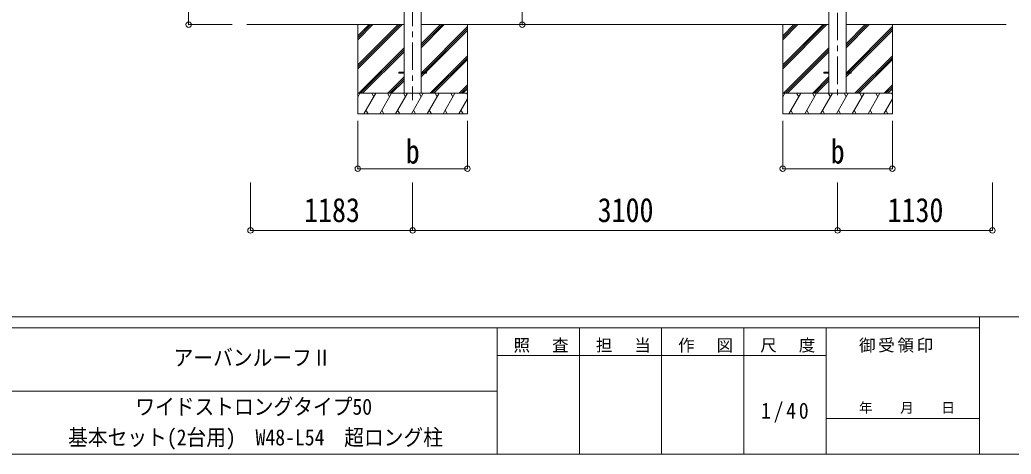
# Model space of a CAD drawing. Units: millimetres at full size, sheet at 1:40. Extents: x -11243 to 11243, y -7760 to 7760.
# Drawn here: x 119 to 7352, y -7760 to -4594 of the extents above; entities that cross this region are included whole.
import ezdxf
from ezdxf.enums import TextEntityAlignment as Align

# ---------------------------------------------------------------- set-up
doc = ezdxf.new("R2010")
doc.units = ezdxf.units.MM
doc.header["$LTSCALE"] = 40
doc.header["$PDMODE"] = 32
doc.header["$PDSIZE"] = 40
doc.linetypes.add('CHAIN1', pattern=[8, 5, -1, 1, -1])
for name, color, linetype, lineweight in [('0-0_0', 7, 'Continuous', 9), ('0-1_本体', 5, 'CHAIN1', 9), ('0-3_ELV2', 7, 'Continuous', 9), ('0-6_OTH_LINE', 6, 'Continuous', 9), ('F-0_240', 7, 'Continuous', 9)]:
    doc.layers.add(name, color=color, linetype=linetype, lineweight=lineweight)
doc.styles.add('ＭＳ ゴシック', font='')
doc.styles.get('ＭＳ ゴシック').set_extended_font_data('MS Gothic')

msp = doc.modelspace()

# ---------------------------------------------------------------- linework, layer by layer
at = {"layer": '0-0_0'}
for p, q in [((1776.42, -4628.89), (2922.48, -4628.89)), ((2584.98, -4628.89), (2584.98, -5278.89)), ((2584.98, -4923.07), (2879.16, -4628.89)), ((2584.98, -4937.21), (2893.3, -4628.89)), ((2584.98, -4951.35), (2907.44, -4628.89)), ((2584.98, -4739.22), (2695.31, -4628.89)), ((2584.98, -4725.08), (2681.17, -4628.89)), ((2584.98, -4710.94), (2667.03, -4628.89)), ((3047.48, -4797.22), (3215.81, -4628.89)), ((3047.48, -4783.08), (3201.67, -4628.89)), ((3047.48, -4768.94), (3187.53, -4628.89)), ((3047.48, -4628.89), (6022.52, -4628.89)), ((3054.15, -4974.39), (3384.98, -4643.57)), ((3068.3, -4974.39), (3384.98, -4657.71)), ((3082.44, -4974.39), (3384.98, -4671.86)), ((3384.98, -4628.89), (3384.98, -5278.89)), ((5685.02, -4628.89), (5685.02, -5278.89)), ((5685.02, -4923.07), (5979.2, -4628.89)), ((5685.02, -4937.21), (5993.34, -4628.89)), ((5685.02, -4951.35), (6007.49, -4628.89)), ((5685.02, -4739.22), (5795.35, -4628.89)), ((5685.02, -4725.08), (5781.21, -4628.89)), ((5685.02, -4710.94), (5767.07, -4628.89)), ((6147.52, -4797.22), (6315.85, -4628.89)), ((6147.52, -4783.08), (6301.71, -4628.89)), ((6147.52, -4768.94), (6287.57, -4628.89)), ((6147.52, -4628.89), (7315.02, -4628.89)), ((6154.2, -4974.39), (6485.02, -4643.57)), ((6168.34, -4974.39), (6485.02, -4657.71)), ((6182.48, -4974.39), (6485.02, -4671.86)), ((6485.02, -4628.89), (6485.02, -5278.89)), ((2591.29, -5128.89), (2922.48, -4797.7)), ((2605.43, -5128.89), (2922.48, -4811.85)), ((2619.57, -5128.89), (2922.48, -4825.99)), ((5691.33, -5128.89), (6022.52, -4797.7)), ((5705.47, -5128.89), (6022.52, -4811.85)), ((5719.62, -5128.89), (6022.52, -4825.99)), ((3111.79, -5128.89), (3384.98, -4855.7)), ((3125.93, -5128.89), (3384.98, -4869.85)), ((3140.07, -5128.89), (3384.98, -4883.99)), ((6211.83, -5128.89), (6485.02, -4855.7)), ((6225.97, -5128.89), (6485.02, -4869.85)), ((6240.12, -5128.89), (6485.02, -4883.99)), ((3047.48, -5009.35), (3073.44, -4983.39)), ((3047.48, -4995.21), (3059.3, -4983.39)), ((6147.52, -5009.35), (6173.48, -4983.39)), ((6147.52, -4995.21), (6159.34, -4983.39)), ((2922.48, -5009.84), (2803.42, -5128.89)), ((2817.56, -5128.89), (2922.48, -5023.98)), ((2831.7, -5128.89), (2922.48, -5038.12)), ((6022.52, -5009.84), (5903.46, -5128.89)), ((5917.61, -5128.89), (6022.52, -5023.98)), ((5931.75, -5128.89), (6022.52, -5038.12)), ((3384.98, -5128.89), (2584.98, -5128.89)), ((2584.98, -5156.4), (2600.86, -5128.89)), ((2629.72, -5278.89), (2716.33, -5128.89)), ((2701.33, -5154.87), (2686.33, -5128.89)), ((2745.19, -5278.89), (2831.8, -5128.89)), ((2816.8, -5154.88), (2801.79, -5128.89)), ((2860.66, -5278.89), (2947.27, -5128.89)), ((2932.27, -5154.88), (2917.27, -5128.89)), ((2976.13, -5278.89), (3062.74, -5128.89)), ((3047.74, -5154.87), (3032.74, -5128.89)), ((3091.61, -5278.89), (3178.21, -5128.89)), ((3163.21, -5154.87), (3148.21, -5128.89)), ((3207.08, -5278.89), (3293.68, -5128.89)), ((3263.68, -5128.89), (3278.68, -5154.87)), ((3323.92, -5128.89), (3384.98, -5067.83)), ((3338.06, -5128.89), (3384.98, -5081.98)), ((3352.2, -5128.89), (3384.98, -5096.12)), ((3379.15, -5128.89), (3384.98, -5138.99)), ((6485.02, -5128.89), (5685.02, -5128.89)), ((5685.02, -5156.4), (5700.9, -5128.89)), ((5729.77, -5278.89), (5816.37, -5128.89)), ((5801.37, -5154.87), (5786.37, -5128.89)), ((5845.24, -5278.89), (5931.84, -5128.89)), ((5916.84, -5154.88), (5901.84, -5128.89)), ((5960.71, -5278.89), (6047.31, -5128.89)), ((6032.31, -5154.88), (6017.31, -5128.89)), ((6076.18, -5278.89), (6162.78, -5128.89)), ((6147.78, -5154.87), (6132.78, -5128.89)), ((6191.65, -5278.89), (6278.25, -5128.89)), ((6263.25, -5154.87), (6248.25, -5128.89)), ((6307.12, -5278.89), (6393.72, -5128.89)), ((6363.72, -5128.89), (6378.72, -5154.87)), ((6423.96, -5128.89), (6485.02, -5067.83)), ((6438.11, -5128.89), (6485.02, -5081.98)), ((6452.25, -5128.89), (6485.02, -5096.12)), ((6479.19, -5128.89), (6485.02, -5138.99)), ((3322.55, -5278.89), (3384.98, -5170.76)), ((6422.59, -5278.89), (6485.02, -5170.76)), ((2584.98, -5278.89), (3384.98, -5278.89)), ((2644.72, -5252.91), (2659.72, -5278.89)), ((2760.19, -5252.91), (2775.19, -5278.89)), ((2875.66, -5252.91), (2890.66, -5278.89)), ((2991.13, -5252.91), (3006.13, -5278.89)), ((3106.6, -5252.91), (3121.6, -5278.89)), ((3222.07, -5252.91), (3237.07, -5278.89)), ((3337.54, -5252.91), (3352.54, -5278.89)), ((5685.02, -5278.89), (6485.02, -5278.89)), ((5744.77, -5252.91), (5759.77, -5278.89)), ((5860.24, -5252.91), (5875.24, -5278.89)), ((5975.71, -5252.91), (5990.71, -5278.89)), ((6091.18, -5252.91), (6106.18, -5278.89)), ((6206.65, -5252.91), (6221.65, -5278.89)), ((6322.12, -5252.91), (6337.12, -5278.89)), ((6437.59, -5252.91), (6452.59, -5278.89))]:
    msp.add_line(p, q, dxfattribs=at)
at = {"layer": '0-1_本体'}
for p, q in [((6085.02, -1342.07), (6085.02, -5163.63)), ((2984.98, -1559.07), (2984.98, -5179.5))]:
    msp.add_line(p, q, dxfattribs=at)
at = {"layer": '0-3_ELV2', "color": 4}
for p, q in [((6022.52, -1612.99), (6022.52, -5128.89)), ((6147.52, -5128.89), (6147.52, -1612.99)), ((2922.48, -5128.89), (2922.48, -1829.99)), ((3047.48, -1829.99), (3047.48, -5128.89)), ((2884.98, -4974.39), (2922.48, -4974.39)), ((2884.98, -4974.39), (2884.98, -4983.39)), ((2884.98, -4983.39), (2922.48, -4983.39)), ((3047.48, -4974.39), (3084.98, -4974.39)), ((3047.48, -4983.39), (3084.98, -4983.39)), ((3084.98, -4974.39), (3084.98, -4983.39)), ((5985.02, -4974.39), (6022.52, -4974.39)), ((5985.02, -4974.39), (5985.02, -4983.39)), ((5985.02, -4983.39), (6022.52, -4983.39)), ((6147.52, -4974.39), (6185.02, -4974.39)), ((6147.52, -4983.39), (6185.02, -4983.39)), ((6185.02, -4974.39), (6185.02, -4983.39))]:
    msp.add_line(p, q, dxfattribs=at)
at = {"layer": '0-6_OTH_LINE'}
for p, q in [((1350.95, -4628.89), (1350.95, -1645.12)), ((3784.65, -1828.89), (3784.65, -4628.89)), ((1350.95, -4628.89), (1667.19, -4628.89)), ((3784.65, -4628.89), (3144.62, -4628.89)), ((2584.98, -5678.89), (2584.98, -5329.89)), ((3384.98, -5678.89), (3384.98, -5329.89)), ((5685.02, -5678.89), (5685.02, -5329.89)), ((6485.02, -5678.89), (6485.02, -5329.89)), ((2584.98, -5678.89), (3384.98, -5678.89)), ((5685.02, -5678.89), (6485.02, -5678.89)), ((1802.02, -6128.89), (1802.02, -5778.89)), ((2985.02, -6128.89), (2985.02, -5778.89)), ((6085.02, -6128.89), (6085.02, -5778.89)), ((7215.02, -6128.89), (7215.02, -5778.89)), ((1802.02, -6128.89), (2985.02, -6128.89)), ((2985.02, -6128.89), (6085.02, -6128.89)), ((6085.02, -6128.89), (7215.02, -6128.89))]:
    msp.add_line(p, q, dxfattribs=at)
for p in [(1350.95, -4628.89), (3784.65, -4628.89), (2584.98, -5678.89), (3384.98, -5678.89), (5685.02, -5678.89), (6485.02, -5678.89), (1802.02, -6128.89), (2985.02, -6128.89), (6085.02, -6128.89), (7215.02, -6128.89)]:
    msp.add_point(p, dxfattribs=at)
at = {"layer": 'F-0_240', "color": 5}
for p, q in [((-11242.74, -6760), (10677.26, -6760)), ((7121.58, -6760), (7121.58, -7760)), ((-11242.74, -6840), (7121.58, -6840)), ((3601.58, -6840), (3601.58, -7760)), ((4201.58, -6840), (4201.58, -7760)), ((4801.58, -6840), (4801.58, -7760)), ((5401.58, -6840), (5401.58, -7760)), ((6001.58, -6840), (6001.58, -7760)), ((3601.58, -7040), (6001.58, -7040)), ((-4598.42, -7300), (3601.58, -7300)), ((6001.58, -7500), (7121.58, -7500)), ((-11242.74, -7760), (10677.26, -7760))]:
    msp.add_line(p, q, dxfattribs=at)

# ---------------------------------------------------------------- texts
at = {"layer": '0-6_OTH_LINE', "color": 7, "style": 'ＭＳ ゴシック', "width": 0.85}
for s, p in [('b', (2934.98, -5693.89)), ('b', (6035.02, -5693.89)), ('1183', (2193.52, -6120.89)), ('3100', (4335.02, -6120.89)), ('1130', (6450.02, -6120.89))]:
    msp.add_text(s, height=176, dxfattribs=at).set_placement(p, align=Align.BOTTOM_LEFT)
at = {"layer": 'F-0_240', "style": 'ＭＳ ゴシック', "width": 0.9}
for s, p in [('アーバンルーフⅡ', (1241.58, -7150)), ('ワイドストロングタイプ50', (961.58, -7507.84)), ('基本セット(2台用)\u3000W48-L54\u3000超ロング柱', (471.58, -7731.34))]:
    msp.add_text(s, height=117.3, dxfattribs=at).set_placement(p, align=Align.BOTTOM_LEFT)
at = {"layer": 'F-0_240', "style": 'ＭＳ ゴシック'}
msp.add_text('年\u3000\u3000月\u3000\u3000日', height=73.31, dxfattribs=at).set_placement((6241.58, -7480), align=Align.BOTTOM_LEFT)
at = {"layer": 'F-0_240', "attachment_point": 7, "style": 'ＭＳ ゴシック'}
for s, insert, char_height in [('\\T1.17;照\u3000査', (3721.58, -7020), 87.98), ('\\T1.17;担\u3000当', (4321.58, -7020), 87.98), ('\\T1.17;作\u3000図', (4921.58, -7020), 87.98), ('\\T1.17;尺\u3000度', (5521.58, -7020), 87.98), ('\\T1.17;御受領印', (6241.58, -7020), 87.98), ('\\T1.28;\\W0.9;1/40', (5526.58, -7530), 117.3)]:
    msp.add_mtext(s, dxfattribs=dict(at, insert=insert, char_height=char_height))

doc.saveas('drawing.dxf')
